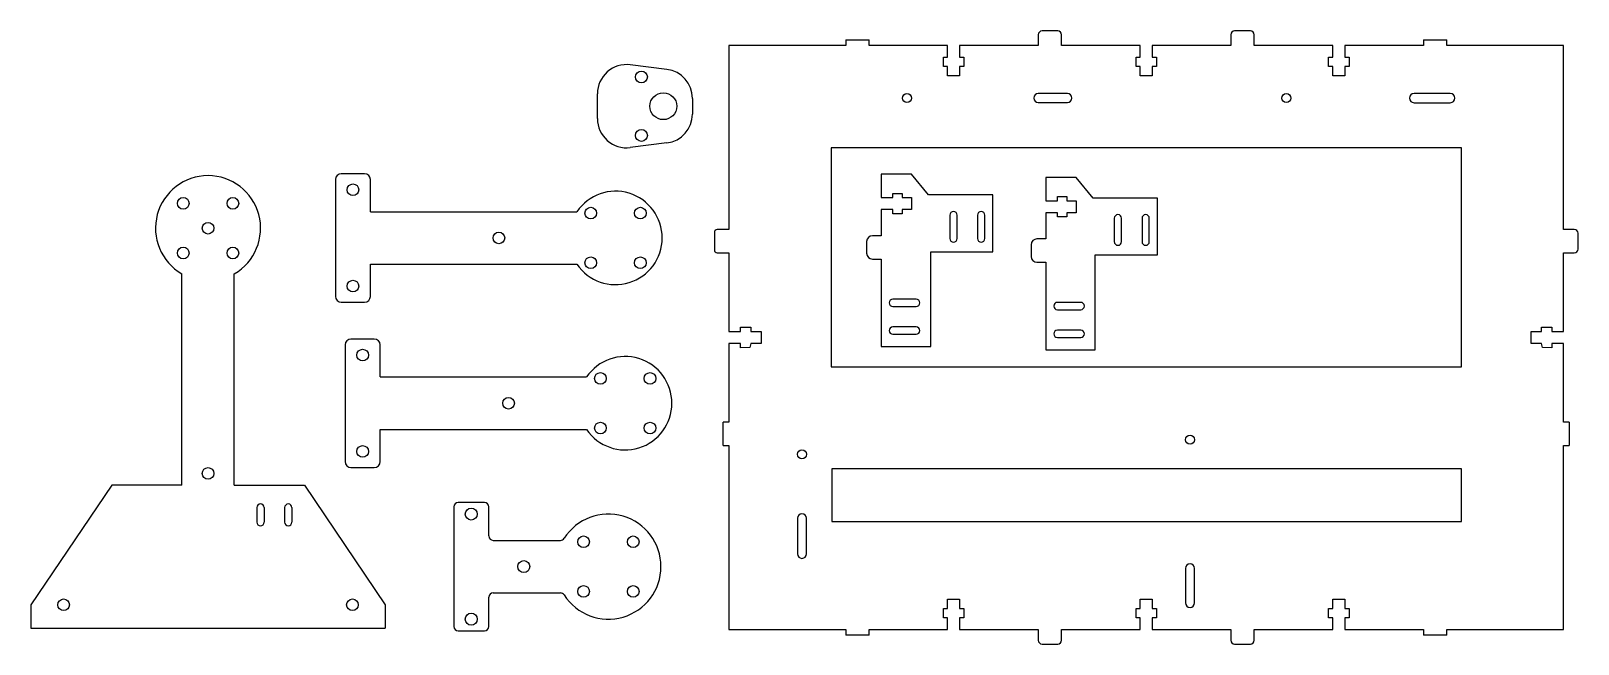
# Model space of a CAD drawing. Header units: millimetres. Extents: x -61 to 469, y -21 to 189.
import ezdxf

# ---------------------------------------------------------------- set-up
doc = ezdxf.new("R2010")
doc.units = ezdxf.units.MM

msp = doc.modelspace()

# ---------------------------------------------------------------- linework, layer by layer
at = {"color": 7, "linetype": 'Continuous', "lineweight": 25}
for p, q in [((218.24, 186.21), (218.24, 184.21)), ((218.24, 186.21), (226.24, 186.21)), ((226.24, 184.21), (226.24, 186.21)), ((284.24, 187.91), (284.24, 184.21)), ((290.94, 189.21), (285.54, 189.21)), ((292.24, 184.21), (292.24, 187.91)), ((350.24, 187.91), (350.24, 184.21)), ((356.94, 189.21), (351.54, 189.21)), ((358.24, 184.21), (358.24, 187.91)), ((416.24, 186.21), (416.24, 184.21)), ((416.24, 186.21), (424.24, 186.21)), ((424.24, 184.21), (424.24, 186.21)), ((178.24, 184.21), (178.24, 121.21)), ((218.24, 184.21), (178.24, 184.21)), ((253.19, 184.21), (226.24, 184.21)), ((253.19, 180.21), (253.19, 184.21)), ((257.29, 184.21), (257.29, 180.21)), ((284.24, 184.21), (257.29, 184.21)), ((319.19, 184.21), (292.24, 184.21)), ((319.19, 180.21), (319.19, 184.21)), ((323.29, 184.21), (323.29, 180.21)), ((350.24, 184.21), (323.29, 184.21)), ((385.19, 184.21), (358.24, 184.21)), ((385.19, 180.21), (385.19, 184.21)), ((389.29, 184.21), (389.29, 180.21)), ((416.24, 184.21), (389.29, 184.21)), ((464.24, 184.21), (424.24, 184.21)), ((464.24, 121.21), (464.24, 184.21)), ((156.99, 176.04), (144.4, 177.62)), ((251.74, 180.21), (253.19, 180.21)), ((251.74, 177.01), (251.74, 180.21)), ((253.19, 177.01), (251.74, 177.01)), ((253.19, 173.81), (253.19, 177.01)), ((257.29, 180.21), (258.74, 180.21)), ((257.29, 177.01), (257.29, 173.81)), ((258.74, 177.01), (257.29, 177.01)), ((258.74, 180.21), (258.74, 177.01)), ((317.74, 180.21), (319.19, 180.21)), ((317.74, 177.01), (317.74, 180.21)), ((319.19, 177.01), (317.74, 177.01)), ((319.19, 173.81), (319.19, 177.01)), ((323.29, 180.21), (324.74, 180.21)), ((323.29, 177.01), (323.29, 173.81)), ((324.74, 177.01), (323.29, 177.01)), ((324.74, 180.21), (324.74, 177.01)), ((383.74, 180.21), (385.19, 180.21)), ((383.74, 177.01), (383.74, 180.21)), ((385.19, 177.01), (383.74, 177.01)), ((385.19, 173.81), (385.19, 177.01)), ((389.29, 180.21), (390.74, 180.21)), ((389.29, 177.01), (389.29, 173.81)), ((390.74, 177.01), (389.29, 177.01)), ((390.74, 180.21), (390.74, 177.01)), ((257.29, 173.81), (253.19, 173.81)), ((323.29, 173.81), (319.19, 173.81)), ((389.29, 173.81), (385.19, 173.81)), ((133.15, 159.18), (133.15, 167.7)), ((165.74, 166.12), (165.74, 160.76)), ((294.24, 167.77), (284.24, 167.77)), ((284.24, 164.65), (294.24, 164.65)), ((425.44, 167.77), (413.04, 167.77)), ((413.04, 164.64), (425.44, 164.64)), ((156.99, 150.84), (144.4, 149.26)), ((429.24, 149.21), (213.24, 149.21)), ((213.24, 149.21), (213.24, 74.21)), ((429.24, 74.21), (429.24, 149.21)), ((43.37, 138.31), (43.37, 98.31)), ((53.37, 140.31), (45.37, 140.31)), ((55.37, 127.31), (55.37, 138.31)), ((230.42, 140.12), (230.42, 132.12)), ((240.82, 140.12), (230.42, 140.12)), ((246.66, 133.04), (240.82, 140.12)), ((286.79, 139.04), (286.79, 131.04)), ((297.19, 139.04), (286.79, 139.04)), ((303.03, 131.96), (297.19, 139.04)), ((234.42, 133.57), (237.62, 133.57)), ((234.42, 132.12), (234.42, 133.57)), ((237.62, 133.57), (237.62, 132.12)), ((268.68, 133.04), (246.66, 133.04)), ((268.68, 113.54), (268.68, 133.04)), ((55.37, 127.31), (126.14, 127.31)), ((230.42, 132.12), (234.42, 132.12)), ((230.42, 128.02), (230.42, 119.07)), ((234.42, 128.02), (230.42, 128.02)), ((234.42, 126.57), (234.42, 128.02)), ((237.62, 132.12), (240.82, 132.12)), ((237.62, 128.02), (237.62, 126.57)), ((240.82, 128.02), (237.62, 128.02)), ((240.82, 132.12), (240.82, 128.02)), ((286.79, 131.04), (290.79, 131.04)), ((290.79, 132.49), (293.99, 132.49)), ((290.79, 131.04), (290.79, 132.49)), ((293.99, 132.49), (293.99, 131.04)), ((293.99, 131.04), (297.19, 131.04)), ((297.19, 131.04), (297.19, 126.94)), ((325.05, 131.96), (303.03, 131.96)), ((325.05, 112.47), (325.05, 131.96)), ((237.62, 126.57), (234.42, 126.57)), ((253.93, 126.12), (253.93, 118.12)), ((256.43, 118.12), (256.43, 126.12)), ((263.43, 126.12), (263.43, 118.12)), ((265.93, 118.12), (265.93, 126.12)), ((286.79, 126.94), (286.79, 117.99)), ((290.79, 126.94), (286.79, 126.94)), ((290.79, 125.49), (290.79, 126.94)), ((293.99, 125.49), (290.79, 125.49)), ((293.99, 126.94), (293.99, 125.49)), ((297.19, 126.94), (293.99, 126.94)), ((310.3, 125.04), (310.3, 117.04)), ((312.8, 117.04), (312.8, 125.04)), ((319.8, 125.04), (319.8, 117.04)), ((322.3, 117.04), (322.3, 125.04)), ((173.24, 120.21), (173.24, 114.21)), ((178.24, 121.21), (174.24, 121.21)), ((225.42, 117.07), (225.42, 113.07)), ((230.42, 119.07), (227.42, 119.07)), ((286.79, 117.99), (283.79, 117.99)), ((467.94, 121.21), (464.24, 121.21)), ((469.24, 114.51), (469.24, 119.91)), ((174.24, 113.21), (178.24, 113.21)), ((178.24, 113.21), (178.24, 86.26)), ((247.42, 113.54), (268.68, 113.54)), ((247.42, 81.07), (247.42, 113.54)), ((281.79, 115.99), (281.79, 111.99)), ((303.79, 112.47), (325.05, 112.47)), ((303.79, 79.99), (303.79, 112.47)), ((464.24, 113.21), (467.94, 113.21)), ((464.24, 86.26), (464.24, 113.21)), ((-9.29, 33.65), (-9.29, 106.06)), ((8.71, 33.65), (8.71, 106.06)), ((55.37, 109.31), (126.14, 109.31)), ((55.37, 98.31), (55.37, 109.31)), ((227.42, 111.07), (230.42, 111.07)), ((230.42, 111.07), (230.42, 81.07)), ((283.79, 109.99), (286.79, 109.99)), ((286.79, 109.99), (286.79, 79.99)), ((45.37, 96.31), (53.37, 96.31)), ((242.42, 97.32), (234.42, 97.32)), ((298.79, 96.24), (290.79, 96.24)), ((234.42, 94.82), (242.42, 94.82)), ((290.79, 93.74), (298.79, 93.74)), ((178.24, 86.26), (182.24, 86.26)), ((182.24, 87.72), (185.77, 87.72)), ((182.24, 86.26), (182.24, 87.72)), ((185.77, 87.72), (185.77, 86.26)), ((185.77, 86.26), (189.31, 86.26)), ((189.31, 86.26), (189.31, 82.16)), ((242.42, 87.82), (234.42, 87.82)), ((234.42, 85.32), (242.42, 85.32)), ((298.79, 86.74), (290.79, 86.74)), ((453.17, 86.26), (456.7, 86.26)), ((453.17, 82.16), (453.17, 86.26)), ((456.7, 87.72), (460.24, 87.72)), ((456.7, 86.26), (456.7, 87.72)), ((460.24, 87.72), (460.24, 86.26)), ((460.24, 86.26), (464.24, 86.26)), ((46.69, 81.69), (46.69, 41.69)), ((56.69, 83.69), (48.69, 83.69)), ((58.69, 70.69), (58.69, 81.69)), ((178.24, 82.16), (178.24, 55.21)), ((182.24, 82.16), (178.24, 82.16)), ((182.24, 80.7), (182.24, 82.16)), ((185.44, 80.74), (182.24, 80.7)), ((185.77, 82.16), (185.44, 80.74)), ((189.31, 82.16), (185.77, 82.16)), ((230.42, 81.07), (247.42, 81.07)), ((286.79, 79.99), (303.79, 79.99)), ((290.79, 84.24), (298.79, 84.24)), ((456.7, 82.16), (453.17, 82.16)), ((457.04, 80.74), (456.7, 82.16)), ((460.24, 80.7), (457.04, 80.74)), ((460.24, 82.16), (460.24, 80.7)), ((464.24, 82.16), (460.24, 82.16)), ((464.24, 55.21), (464.24, 82.16)), ((58.69, 70.69), (129.46, 70.69)), ((213.24, 74.21), (429.24, 74.21)), ((176.24, 47.21), (176.24, 55.21)), ((178.24, 55.21), (176.24, 55.21)), ((466.24, 55.21), (464.24, 55.21)), ((466.24, 55.21), (466.24, 47.21)), ((58.69, 52.69), (129.46, 52.69)), ((58.69, 41.69), (58.69, 52.69)), ((176.24, 47.21), (178.24, 47.21)), ((178.24, 47.21), (178.24, -15.79)), ((464.24, -15.79), (464.24, 47.21)), ((464.24, 47.21), (466.24, 47.21)), ((48.69, 39.69), (56.69, 39.69)), ((429.24, 39.21), (213.51, 39.21)), ((213.51, 39.21), (213.51, 21.21)), ((429.24, 21.21), (429.24, 39.21)), ((-33.29, 33.65), (-60.99, -7.35)), ((-9.29, 33.65), (-33.29, 33.65)), ((8.71, 33.65), (32.71, 33.65)), ((32.71, 33.65), (60.4, -7.35)), ((94.42, 27.73), (85.42, 27.73)), ((16.45, 25.95), (16.45, 20.95)), ((18.95, 25.95), (18.95, 20.95)), ((25.95, 25.95), (25.95, 20.95)), ((28.45, 25.95), (28.45, 20.95)), ((83.92, 26.23), (83.92, -14.77)), ((95.92, 16.23), (95.92, 26.23)), ((201.69, 22.3), (201.69, 10.11)), ((204.79, 10.11), (204.79, 22.3)), ((213.51, 21.21), (429.24, 21.21)), ((97.42, 14.73), (120.49, 14.73)), ((334.72, 5.11), (334.72, -6.7)), ((337.82, -6.7), (337.82, 5.11)), ((95.92, -14.77), (95.92, -4.77)), ((97.42, -3.27), (120.49, -3.27)), ((-60.99, -7.35), (-60.99, -15.35)), ((60.4, -7.35), (60.4, -15.35)), ((251.74, -8.59), (253.19, -8.59)), ((251.74, -11.79), (251.74, -8.59)), ((253.19, -5.39), (257.29, -5.39)), ((253.19, -8.59), (253.19, -5.39)), ((257.29, -5.39), (257.29, -8.59)), ((257.29, -8.59), (258.74, -8.59)), ((258.74, -8.59), (258.74, -11.79)), ((317.74, -8.59), (319.19, -8.59)), ((317.74, -11.79), (317.74, -8.59)), ((319.19, -5.39), (323.29, -5.39)), ((319.19, -8.59), (319.19, -5.39)), ((323.29, -5.39), (323.29, -8.59)), ((323.29, -8.59), (324.74, -8.59)), ((324.74, -8.59), (324.74, -11.79)), ((383.74, -8.59), (385.19, -8.59)), ((383.74, -11.79), (383.74, -8.59)), ((385.19, -5.39), (389.29, -5.39)), ((385.19, -8.59), (385.19, -5.39)), ((389.29, -5.39), (389.29, -8.59)), ((389.29, -8.59), (390.74, -8.59)), ((390.74, -8.59), (390.74, -11.79)), ((-60.99, -15.35), (60.4, -15.35)), ((178.24, -15.79), (218.24, -15.79)), ((218.24, -15.79), (218.24, -17.79)), ((226.24, -15.79), (253.19, -15.79)), ((226.24, -17.79), (226.24, -15.79)), ((253.19, -11.79), (251.74, -11.79)), ((253.19, -15.79), (253.19, -11.79)), ((257.29, -11.79), (257.29, -15.79)), ((258.74, -11.79), (257.29, -11.79)), ((257.29, -15.79), (284.24, -15.79)), ((284.24, -15.79), (284.24, -19.49)), ((292.24, -15.79), (319.19, -15.79)), ((292.24, -19.49), (292.24, -15.79)), ((319.19, -11.79), (317.74, -11.79)), ((319.19, -15.79), (319.19, -11.79)), ((323.29, -11.79), (323.29, -15.79)), ((324.74, -11.79), (323.29, -11.79)), ((323.29, -15.79), (350.24, -15.79)), ((350.24, -15.79), (350.24, -19.49)), ((358.24, -15.79), (385.19, -15.79)), ((358.24, -19.49), (358.24, -15.79)), ((385.19, -11.79), (383.74, -11.79)), ((385.19, -15.79), (385.19, -11.79)), ((389.29, -11.79), (389.29, -15.79)), ((390.74, -11.79), (389.29, -11.79)), ((389.29, -15.79), (416.24, -15.79)), ((416.24, -15.79), (416.24, -17.79)), ((424.24, -15.79), (464.24, -15.79)), ((424.24, -17.79), (424.24, -15.79)), ((85.42, -16.27), (94.42, -16.27)), ((226.24, -17.79), (218.24, -17.79)), ((285.54, -20.79), (290.94, -20.79)), ((351.54, -20.79), (356.94, -20.79)), ((424.24, -17.79), (416.24, -17.79))]:
    msp.add_line(p, q, dxfattribs=at)
for centre, radius in [((148.24, 173.44), 2.05), ((155.74, 163.44), 4.6), ((239.24, 166.21), 1.55), ((369.24, 166.21), 1.55), ((148.24, 153.44), 2.05), ((49.37, 134.81), 2), ((-8.79, 130.15), 2), ((8.21, 130.15), 2), ((130.87, 126.81), 2), ((147.87, 126.81), 2), ((-0.29, 121.65), 2), ((99.37, 118.31), 2), ((-8.79, 113.15), 2), ((8.21, 113.15), 2), ((130.87, 109.81), 2), ((147.87, 109.81), 2), ((49.37, 101.81), 2), ((52.69, 78.19), 2), ((134.19, 70.19), 2), ((151.19, 70.19), 2), ((102.69, 61.69), 2), ((134.19, 53.19), 2), ((151.19, 53.19), 2), ((336.27, 49.21), 1.55), ((52.69, 45.19), 2), ((203.24, 44.21), 1.55), ((-0.29, 37.65), 2), ((89.92, 23.73), 2.05), ((128.42, 14.23), 2), ((145.42, 14.23), 2), ((107.92, 5.73), 2.05), ((128.42, -2.77), 2), ((145.42, -2.77), 2), ((-49.79, -7.35), 2), ((49.21, -7.35), 2), ((89.92, -12.27), 2.05)]:
    msp.add_circle(centre, radius, dxfattribs=at)
for centre, radius, start, end in [((285.54, 187.91), 1.3, 90, 180), ((290.94, 187.91), 1.3, 0, 90), ((351.54, 187.91), 1.3, 90, 180), ((356.94, 187.91), 1.3, 0, 90), ((143.15, 167.7), 10, 82.8429, 180), ((155.74, 166.12), 10, 0, 82.8429), ((284.24, 166.21), 1.56, 90, 270), ((294.24, 166.21), 1.56, 270, 90), ((413.04, 166.21), 1.57, 90, 270), ((425.44, 166.21), 1.57, 270, 90), ((143.15, 159.18), 10, 180, 277.1571), ((155.74, 160.76), 10, 277.1571, 0), ((-0.29, 121.65), 18, 300, 240), ((45.37, 138.31), 2, 90, 180), ((53.37, 138.31), 2, 0, 90), ((139.37, 118.31), 16, 214.2289, 145.7711), ((255.18, 126.12), 1.25, 0, 180), ((264.68, 126.12), 1.25, 0, 180), ((311.55, 125.04), 1.25, 0, 180), ((321.05, 125.04), 1.25, 0, 180), ((174.24, 120.21), 1, 90, 180), ((227.42, 117.07), 2, 90, 180), ((255.18, 118.12), 1.25, 180, 0), ((264.68, 118.12), 1.25, 180, 0), ((283.79, 115.99), 2, 90, 180), ((311.55, 117.04), 1.25, 180, 0), ((321.05, 117.04), 1.25, 180, 0), ((467.94, 119.91), 1.3, 0, 90), ((174.24, 114.21), 1, 180, 270), ((227.42, 113.07), 2, 180, 270), ((283.79, 111.99), 2, 180, 270), ((467.94, 114.51), 1.3, 270, 0), ((45.37, 98.31), 2, 180, 270), ((53.37, 98.31), 2, 270, 0), ((234.42, 96.07), 1.25, 90, 270), ((242.42, 96.07), 1.25, 270, 90), ((290.79, 94.99), 1.25, 90, 270), ((298.79, 94.99), 1.25, 270, 90), ((234.42, 86.57), 1.25, 90, 270), ((242.42, 86.57), 1.25, 270, 90), ((290.79, 85.49), 1.25, 90, 270), ((298.79, 85.49), 1.25, 270, 90), ((48.69, 81.69), 2, 90, 180), ((56.69, 81.69), 2, 0, 90), ((142.69, 61.69), 16, 214.2289, 145.7711), ((48.69, 41.69), 2, 180, 270), ((56.69, 41.69), 2, 270, 0), ((17.7, 25.95), 1.25, 0, 180), ((27.2, 25.95), 1.25, 0, 180), ((85.42, 26.23), 1.5, 90, 180), ((94.42, 26.23), 1.5, 0, 90), ((136.92, 5.73), 18, 212.579, 147.421), ((203.24, 22.3), 1.55, 0, 180), ((17.7, 20.95), 1.25, 180, 0), ((27.2, 20.95), 1.25, 180, 0), ((97.42, 16.23), 1.5, 180, 270), ((120.49, 16.23), 1.5, 270, 327.421), ((203.24, 10.11), 1.55, 180, 0), ((336.27, 5.11), 1.55, 0, 180), ((97.42, -4.77), 1.5, 90, 180), ((120.49, -4.77), 1.5, 32.579, 90), ((336.27, -6.7), 1.55, 180, 0), ((85.42, -14.77), 1.5, 180, 270), ((94.42, -14.77), 1.5, 270, 0), ((285.54, -19.49), 1.3, 180, 270), ((290.94, -19.49), 1.3, 270, 0), ((351.54, -19.49), 1.3, 180, 270), ((356.94, -19.49), 1.3, 270, 360)]:
    msp.add_arc(centre, radius, start, end, dxfattribs=at)

doc.saveas('drawing.dxf')
